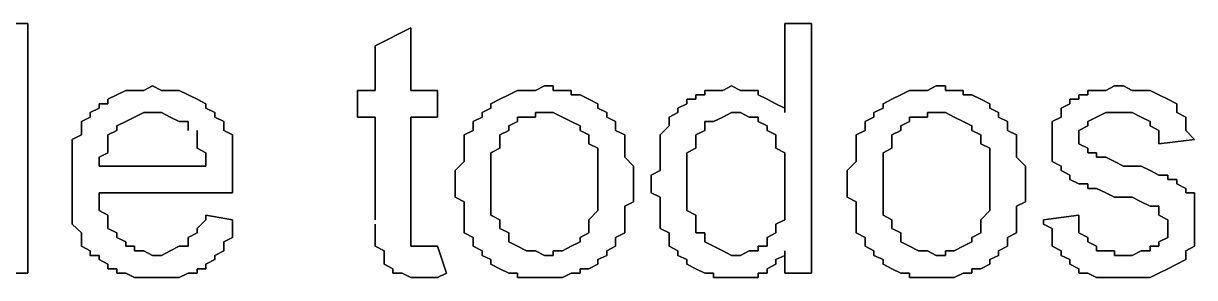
# Model space of a CAD drawing. Header units: metres. Extents: x 2.9 to 42.8, y 1.7 to 28.7.
# Drawn here: x 40.6242 to 41.088, y 16.0549 to 16.1555 of the extents above; entities that cross this region are included whole.
import ezdxf

# ---------------------------------------------------------------- set-up
doc = ezdxf.new("R2010")
doc.units = ezdxf.units.M
doc.layers.add('GRIS', color=8, linetype='Continuous')

msp = doc.modelspace()

# ---------------------------------------------------------------- linework, layer by layer
at = {"layer": 'GRIS', "lineweight": -3}
for points in [[(40.6259, 16.1555), (40.6153, 16.1555), (40.6259, 16.1555)], [(40.6259, 16.0567), (40.6259, 16.1555), (40.6259, 16.0567)], [(40.7776, 16.1537), (40.7635, 16.1466), (40.7776, 16.1537)], [(40.7776, 16.129), (40.7776, 16.1537), (40.7776, 16.129)], [(40.9363, 16.1555), (40.9257, 16.1555), (40.9363, 16.1555)], [(40.9257, 16.1555), (40.9257, 16.1202), (40.9257, 16.1555)], [(40.9363, 16.0567), (40.9363, 16.1555), (40.9363, 16.0567)], [(40.7635, 16.1466), (40.7635, 16.129), (40.7635, 16.1466)], [(40.6647, 16.129), (40.6612, 16.1272), (40.6647, 16.129)], [(40.6682, 16.129), (40.6647, 16.129), (40.6682, 16.129)], [(40.6718, 16.129), (40.6682, 16.129), (40.6718, 16.129)], [(40.6753, 16.1308), (40.6718, 16.129), (40.6753, 16.1308)], [(40.6788, 16.129), (40.6753, 16.1308), (40.6788, 16.129)], [(40.6823, 16.129), (40.6788, 16.129), (40.6823, 16.129)], [(40.6859, 16.129), (40.6823, 16.129), (40.6859, 16.129)], [(40.6894, 16.1272), (40.6859, 16.129), (40.6894, 16.1272)], [(40.7635, 16.129), (40.7564, 16.129), (40.7635, 16.129)], [(40.7564, 16.129), (40.7564, 16.1184), (40.7564, 16.129)], [(40.7882, 16.129), (40.7776, 16.129), (40.7882, 16.129)], [(40.7882, 16.1184), (40.7882, 16.129), (40.7882, 16.1184)], [(40.8199, 16.129), (40.8164, 16.1272), (40.8199, 16.129)], [(40.8234, 16.129), (40.8199, 16.129), (40.8234, 16.129)], [(40.827, 16.129), (40.8234, 16.129), (40.827, 16.129)], [(40.8305, 16.1308), (40.827, 16.129), (40.8305, 16.1308)], [(40.834, 16.1308), (40.8305, 16.1308), (40.834, 16.1308)], [(40.834, 16.129), (40.834, 16.1308), (40.834, 16.129)], [(40.8376, 16.129), (40.834, 16.129), (40.8376, 16.129)], [(40.8411, 16.129), (40.8376, 16.129), (40.8411, 16.129)], [(40.8411, 16.1272), (40.8411, 16.129), (40.8411, 16.1272)], [(40.8975, 16.129), (40.894, 16.129), (40.8975, 16.129)], [(40.894, 16.129), (40.894, 16.1272), (40.894, 16.129)], [(40.9011, 16.129), (40.8975, 16.129), (40.9011, 16.129)], [(40.9046, 16.1308), (40.9011, 16.129), (40.9046, 16.1308)], [(40.9081, 16.129), (40.9046, 16.1308), (40.9081, 16.129)], [(40.9116, 16.129), (40.9081, 16.129), (40.9116, 16.129)], [(40.9152, 16.129), (40.9116, 16.129), (40.9152, 16.129)], [(40.9152, 16.1272), (40.9152, 16.129), (40.9152, 16.1272)], [(40.9751, 16.129), (40.9716, 16.1272), (40.9751, 16.129)], [(40.9787, 16.129), (40.9751, 16.129), (40.9787, 16.129)], [(40.9822, 16.129), (40.9787, 16.129), (40.9822, 16.129)], [(40.9857, 16.1308), (40.9822, 16.129), (40.9857, 16.1308)], [(40.9893, 16.1308), (40.9857, 16.1308), (40.9893, 16.1308)], [(40.9893, 16.129), (40.9893, 16.1308), (40.9893, 16.129)], [(40.9928, 16.129), (40.9893, 16.129), (40.9928, 16.129)], [(40.9963, 16.129), (40.9928, 16.129), (40.9963, 16.129)], [(40.9963, 16.1272), (40.9963, 16.129), (40.9963, 16.1272)], [(41.0492, 16.129), (41.0457, 16.129), (41.0492, 16.129)], [(41.0457, 16.129), (41.0457, 16.1272), (41.0457, 16.129)], [(41.0528, 16.129), (41.0492, 16.129), (41.0528, 16.129)], [(41.0563, 16.1308), (41.0528, 16.129), (41.0563, 16.1308)], [(41.0598, 16.1308), (41.0563, 16.1308), (41.0598, 16.1308)], [(41.0633, 16.129), (41.0598, 16.1308), (41.0633, 16.129)], [(41.0669, 16.129), (41.0633, 16.129), (41.0669, 16.129)], [(41.0704, 16.129), (41.0669, 16.129), (41.0704, 16.129)], [(41.0739, 16.1272), (41.0704, 16.129), (41.0739, 16.1272)], [(40.6576, 16.1237), (40.6541, 16.1237), (40.6576, 16.1237)], [(40.6541, 16.1237), (40.6541, 16.1219), (40.6541, 16.1237)], [(40.6612, 16.1272), (40.6576, 16.1255), (40.6612, 16.1272)], [(40.6576, 16.1255), (40.6576, 16.1237), (40.6576, 16.1255)], [(40.6929, 16.1255), (40.6894, 16.1272), (40.6929, 16.1255)], [(40.6964, 16.1237), (40.6929, 16.1255), (40.6964, 16.1237)], [(40.6964, 16.1219), (40.6964, 16.1237), (40.6964, 16.1219)], [(40.8129, 16.1255), (40.8093, 16.1237), (40.8129, 16.1255)], [(40.8093, 16.1237), (40.8093, 16.1219), (40.8093, 16.1237)], [(40.8164, 16.1272), (40.8129, 16.1255), (40.8164, 16.1272)], [(40.8446, 16.1272), (40.8411, 16.1272), (40.8446, 16.1272)], [(40.8481, 16.1255), (40.8446, 16.1272), (40.8481, 16.1255)], [(40.8517, 16.1237), (40.8481, 16.1255), (40.8517, 16.1237)], [(40.8517, 16.1219), (40.8517, 16.1237), (40.8517, 16.1219)], [(40.8869, 16.1237), (40.8834, 16.1219), (40.8869, 16.1237)], [(40.8905, 16.1255), (40.8869, 16.1255), (40.8905, 16.1255)], [(40.8869, 16.1255), (40.8869, 16.1237), (40.8869, 16.1255)], [(40.894, 16.1272), (40.8905, 16.1272), (40.894, 16.1272)], [(40.8905, 16.1272), (40.8905, 16.1255), (40.8905, 16.1272)], [(40.9187, 16.1255), (40.9152, 16.1272), (40.9187, 16.1255)], [(40.9222, 16.1237), (40.9187, 16.1255), (40.9222, 16.1237)], [(40.9257, 16.1219), (40.9222, 16.1237), (40.9257, 16.1219)], [(40.9681, 16.1255), (40.9646, 16.1237), (40.9681, 16.1255)], [(40.9646, 16.1237), (40.9646, 16.1219), (40.9646, 16.1237)], [(40.9716, 16.1272), (40.9681, 16.1255), (40.9716, 16.1272)], [(40.9998, 16.1272), (40.9963, 16.1272), (40.9998, 16.1272)], [(41.0034, 16.1255), (40.9998, 16.1272), (41.0034, 16.1255)], [(41.0069, 16.1237), (41.0034, 16.1255), (41.0069, 16.1237)], [(41.0069, 16.1219), (41.0069, 16.1237), (41.0069, 16.1219)], [(41.0386, 16.1237), (41.0351, 16.1219), (41.0386, 16.1237)], [(41.0422, 16.1255), (41.0386, 16.1255), (41.0422, 16.1255)], [(41.0386, 16.1255), (41.0386, 16.1237), (41.0386, 16.1255)], [(41.0457, 16.1272), (41.0422, 16.1272), (41.0457, 16.1272)], [(41.0422, 16.1272), (41.0422, 16.1255), (41.0422, 16.1272)], [(41.0774, 16.1255), (41.0739, 16.1272), (41.0774, 16.1255)], [(41.081, 16.1237), (41.0774, 16.1255), (41.081, 16.1237)], [(41.081, 16.1219), (41.081, 16.1237), (41.081, 16.1219)], [(40.6541, 16.1219), (40.6506, 16.1202), (40.6541, 16.1219)], [(40.6506, 16.1202), (40.6506, 16.1184), (40.6506, 16.1202)], [(40.6682, 16.1184), (40.6718, 16.1202), (40.6682, 16.1184)], [(40.6718, 16.1202), (40.6753, 16.1202), (40.6718, 16.1202)], [(40.6753, 16.1202), (40.6788, 16.1202), (40.6753, 16.1202)], [(40.6788, 16.1202), (40.6823, 16.1184), (40.6788, 16.1202)], [(40.7, 16.1202), (40.6964, 16.1219), (40.7, 16.1202)], [(40.7, 16.1184), (40.7, 16.1202), (40.7, 16.1184)], [(40.8093, 16.1219), (40.8058, 16.1202), (40.8093, 16.1219)], [(40.8058, 16.1202), (40.8058, 16.1184), (40.8058, 16.1202)], [(40.827, 16.1184), (40.827, 16.1202), (40.827, 16.1184)], [(40.827, 16.1202), (40.8305, 16.1202), (40.827, 16.1202)], [(40.8305, 16.1202), (40.834, 16.1202), (40.8305, 16.1202)], [(40.834, 16.1202), (40.8376, 16.1184), (40.834, 16.1202)], [(40.8552, 16.1202), (40.8517, 16.1219), (40.8552, 16.1202)], [(40.8552, 16.1184), (40.8552, 16.1202), (40.8552, 16.1184)], [(40.8834, 16.1202), (40.8799, 16.1184), (40.8834, 16.1202)], [(40.8834, 16.1219), (40.8834, 16.1202), (40.8834, 16.1219)], [(40.9011, 16.1184), (40.9046, 16.1202), (40.9011, 16.1184)], [(40.9046, 16.1202), (40.9081, 16.1202), (40.9046, 16.1202)], [(40.9081, 16.1202), (40.9116, 16.1184), (40.9081, 16.1202)], [(40.9257, 16.1202), (40.9257, 16.1219), (40.9257, 16.1202)], [(40.9646, 16.1219), (40.961, 16.1202), (40.9646, 16.1219)], [(40.961, 16.1202), (40.961, 16.1184), (40.961, 16.1202)], [(40.9822, 16.1184), (40.9822, 16.1202), (40.9822, 16.1184)], [(40.9822, 16.1202), (40.9857, 16.1202), (40.9822, 16.1202)], [(40.9857, 16.1202), (40.9893, 16.1202), (40.9857, 16.1202)], [(40.9893, 16.1202), (40.9928, 16.1184), (40.9893, 16.1202)], [(41.0104, 16.1202), (41.0069, 16.1219), (41.0104, 16.1202)], [(41.0104, 16.1184), (41.0104, 16.1202), (41.0104, 16.1184)], [(41.0351, 16.1219), (41.0351, 16.1202), (41.0351, 16.1219)], [(41.0351, 16.1202), (41.0351, 16.1184), (41.0351, 16.1202)], [(41.0492, 16.1184), (41.0528, 16.1202), (41.0492, 16.1184)], [(41.0528, 16.1202), (41.0563, 16.1202), (41.0528, 16.1202)], [(41.0563, 16.1202), (41.0598, 16.1202), (41.0563, 16.1202)], [(41.0598, 16.1202), (41.0633, 16.1202), (41.0598, 16.1202)], [(41.0633, 16.1202), (41.0669, 16.1184), (41.0633, 16.1202)], [(41.081, 16.1202), (41.081, 16.1219), (41.081, 16.1202)], [(41.0845, 16.1184), (41.081, 16.1202), (41.0845, 16.1184)], [(40.6506, 16.1184), (40.6471, 16.1167), (40.6506, 16.1184)], [(40.6471, 16.1167), (40.6471, 16.1149), (40.6471, 16.1167)], [(40.6471, 16.1149), (40.6471, 16.1131), (40.6471, 16.1149)], [(40.6612, 16.1149), (40.6647, 16.1167), (40.6612, 16.1149)], [(40.6612, 16.1131), (40.6612, 16.1149), (40.6612, 16.1131)], [(40.6647, 16.1167), (40.6682, 16.1184), (40.6647, 16.1167)], [(40.6823, 16.1184), (40.6859, 16.1167), (40.6823, 16.1184)], [(40.6859, 16.1167), (40.6894, 16.1167), (40.6859, 16.1167)], [(40.6894, 16.1167), (40.6894, 16.1149), (40.6894, 16.1167)], [(40.6894, 16.1149), (40.6894, 16.1131), (40.6894, 16.1149)], [(40.7035, 16.1167), (40.7, 16.1184), (40.7035, 16.1167)], [(40.7035, 16.1149), (40.7035, 16.1167), (40.7035, 16.1149)], [(40.7035, 16.1131), (40.7035, 16.1149), (40.7035, 16.1131)], [(40.7564, 16.1184), (40.7635, 16.1184), (40.7564, 16.1184)], [(40.7635, 16.1184), (40.7635, 16.0778), (40.7635, 16.1184)], [(40.7776, 16.0761), (40.7776, 16.1184), (40.7776, 16.0761)], [(40.7776, 16.1184), (40.7882, 16.1184), (40.7776, 16.1184)], [(40.8058, 16.1184), (40.8023, 16.1167), (40.8058, 16.1184)], [(40.8023, 16.1167), (40.8023, 16.1149), (40.8023, 16.1167)], [(40.8023, 16.1149), (40.8023, 16.1131), (40.8023, 16.1149)], [(40.8164, 16.1149), (40.8199, 16.1167), (40.8164, 16.1149)], [(40.8164, 16.1131), (40.8164, 16.1149), (40.8164, 16.1131)], [(40.8199, 16.1167), (40.8199, 16.1184), (40.8199, 16.1167)], [(40.8199, 16.1184), (40.8234, 16.1184), (40.8199, 16.1184)], [(40.8234, 16.1184), (40.827, 16.1184), (40.8234, 16.1184)], [(40.8376, 16.1184), (40.8411, 16.1167), (40.8376, 16.1184)], [(40.8411, 16.1167), (40.8446, 16.1149), (40.8411, 16.1167)], [(40.8446, 16.1149), (40.8446, 16.1131), (40.8446, 16.1149)], [(40.8587, 16.1167), (40.8552, 16.1184), (40.8587, 16.1167)], [(40.8587, 16.1149), (40.8587, 16.1167), (40.8587, 16.1149)], [(40.8587, 16.1131), (40.8587, 16.1149), (40.8587, 16.1131)], [(40.8799, 16.1149), (40.8764, 16.1114), (40.8799, 16.1149)], [(40.8799, 16.1184), (40.8799, 16.1167), (40.8799, 16.1184)], [(40.8799, 16.1167), (40.8799, 16.1149), (40.8799, 16.1167)], [(40.894, 16.1149), (40.894, 16.1167), (40.894, 16.1149)], [(40.894, 16.1167), (40.8975, 16.1167), (40.894, 16.1167)], [(40.894, 16.1131), (40.894, 16.1149), (40.894, 16.1131)], [(40.8975, 16.1167), (40.9011, 16.1184), (40.8975, 16.1167)], [(40.9116, 16.1184), (40.9152, 16.1184), (40.9116, 16.1184)], [(40.9152, 16.1184), (40.9152, 16.1167), (40.9152, 16.1184)], [(40.9152, 16.1167), (40.9187, 16.1149), (40.9152, 16.1167)], [(40.9187, 16.1149), (40.9187, 16.1131), (40.9187, 16.1149)], [(40.961, 16.1184), (40.9575, 16.1167), (40.961, 16.1184)], [(40.9575, 16.1167), (40.9575, 16.1149), (40.9575, 16.1167)], [(40.9575, 16.1149), (40.9575, 16.1131), (40.9575, 16.1149)], [(40.9716, 16.1149), (40.9751, 16.1167), (40.9716, 16.1149)], [(40.9716, 16.1131), (40.9716, 16.1149), (40.9716, 16.1131)], [(40.9751, 16.1167), (40.9751, 16.1184), (40.9751, 16.1167)], [(40.9751, 16.1184), (40.9787, 16.1184), (40.9751, 16.1184)], [(40.9787, 16.1184), (40.9822, 16.1184), (40.9787, 16.1184)], [(40.9928, 16.1184), (40.9963, 16.1167), (40.9928, 16.1184)], [(40.9963, 16.1167), (40.9998, 16.1149), (40.9963, 16.1167)], [(40.9998, 16.1149), (40.9998, 16.1131), (40.9998, 16.1149)], [(41.0139, 16.1167), (41.0104, 16.1184), (41.0139, 16.1167)], [(41.0139, 16.1149), (41.0139, 16.1167), (41.0139, 16.1149)], [(41.0139, 16.1131), (41.0139, 16.1149), (41.0139, 16.1131)], [(41.0351, 16.1184), (41.0316, 16.1167), (41.0351, 16.1184)], [(41.0316, 16.1167), (41.0316, 16.1131), (41.0316, 16.1167)], [(41.0422, 16.1131), (41.0457, 16.1149), (41.0422, 16.1131)], [(41.0457, 16.1167), (41.0492, 16.1184), (41.0457, 16.1167)], [(41.0457, 16.1149), (41.0457, 16.1167), (41.0457, 16.1149)], [(41.0669, 16.1184), (41.0704, 16.1167), (41.0669, 16.1184)], [(41.0704, 16.1167), (41.0704, 16.1149), (41.0704, 16.1167)], [(41.0704, 16.1149), (41.0739, 16.1131), (41.0704, 16.1149)], [(41.0845, 16.1167), (41.0845, 16.1184), (41.0845, 16.1167)], [(41.0845, 16.1149), (41.0845, 16.1167), (41.0845, 16.1149)], [(41.0845, 16.1131), (41.0845, 16.1149), (41.0845, 16.1131)], [(40.6471, 16.1114), (40.6435, 16.1096), (40.6471, 16.1114)], [(40.6435, 16.1096), (40.6435, 16.1061), (40.6435, 16.1096)], [(40.6471, 16.1131), (40.6471, 16.1114), (40.6471, 16.1131)], [(40.6576, 16.1114), (40.6612, 16.1131), (40.6576, 16.1114)], [(40.6576, 16.1096), (40.6576, 16.1114), (40.6576, 16.1096)], [(40.6576, 16.1061), (40.6576, 16.1096), (40.6576, 16.1061)], [(40.6929, 16.1131), (40.6929, 16.1114), (40.6929, 16.1131)], [(40.6929, 16.1114), (40.6929, 16.1096), (40.6929, 16.1114)], [(40.6929, 16.1096), (40.6929, 16.1061), (40.6929, 16.1096)], [(40.707, 16.1114), (40.7035, 16.1131), (40.707, 16.1114)], [(40.707, 16.1096), (40.707, 16.1114), (40.707, 16.1096)], [(40.707, 16.1061), (40.707, 16.1096), (40.707, 16.1061)], [(40.8023, 16.1131), (40.7987, 16.1114), (40.8023, 16.1131)], [(40.7987, 16.1114), (40.7987, 16.1096), (40.7987, 16.1114)], [(40.7987, 16.1096), (40.7987, 16.1078), (40.7987, 16.1096)], [(40.8129, 16.1114), (40.8164, 16.1131), (40.8129, 16.1114)], [(40.8129, 16.1096), (40.8129, 16.1114), (40.8129, 16.1096)], [(40.8129, 16.1078), (40.8129, 16.1096), (40.8129, 16.1078)], [(40.8446, 16.1131), (40.8481, 16.1114), (40.8446, 16.1131)], [(40.8481, 16.1114), (40.8481, 16.1096), (40.8481, 16.1114)], [(40.8481, 16.1096), (40.8481, 16.1078), (40.8481, 16.1096)], [(40.8623, 16.1114), (40.8587, 16.1131), (40.8623, 16.1114)], [(40.8623, 16.1096), (40.8623, 16.1114), (40.8623, 16.1096)], [(40.8623, 16.1061), (40.8623, 16.1096), (40.8623, 16.1061)], [(40.8764, 16.1114), (40.8764, 16.1096), (40.8764, 16.1114)], [(40.8764, 16.1096), (40.8764, 16.1061), (40.8764, 16.1096)], [(40.8905, 16.1114), (40.894, 16.1131), (40.8905, 16.1114)], [(40.8905, 16.1096), (40.8905, 16.1114), (40.8905, 16.1096)], [(40.8905, 16.1078), (40.8905, 16.1096), (40.8905, 16.1078)], [(40.9187, 16.1131), (40.9222, 16.1114), (40.9187, 16.1131)], [(40.9222, 16.1114), (40.9222, 16.1096), (40.9222, 16.1114)], [(40.9222, 16.1096), (40.9222, 16.1078), (40.9222, 16.1096)], [(40.9575, 16.1131), (40.954, 16.1114), (40.9575, 16.1131)], [(40.954, 16.1114), (40.954, 16.1096), (40.954, 16.1114)], [(40.954, 16.1096), (40.954, 16.1078), (40.954, 16.1096)], [(40.9681, 16.1114), (40.9716, 16.1131), (40.9681, 16.1114)], [(40.9681, 16.1096), (40.9681, 16.1114), (40.9681, 16.1096)], [(40.9681, 16.1078), (40.9681, 16.1096), (40.9681, 16.1078)], [(40.9998, 16.1131), (41.0034, 16.1114), (40.9998, 16.1131)], [(41.0034, 16.1114), (41.0034, 16.1096), (41.0034, 16.1114)], [(41.0034, 16.1096), (41.0034, 16.1078), (41.0034, 16.1096)], [(41.0175, 16.1114), (41.0139, 16.1131), (41.0175, 16.1114)], [(41.0175, 16.1096), (41.0175, 16.1114), (41.0175, 16.1096)], [(41.0175, 16.1061), (41.0175, 16.1096), (41.0175, 16.1061)], [(41.0316, 16.1131), (41.0316, 16.1114), (41.0316, 16.1131)], [(41.0316, 16.1114), (41.0316, 16.1096), (41.0316, 16.1114)], [(41.0316, 16.1096), (41.0316, 16.1078), (41.0316, 16.1096)], [(41.0422, 16.1114), (41.0422, 16.1131), (41.0422, 16.1114)], [(41.0422, 16.1078), (41.0422, 16.1114), (41.0422, 16.1078)], [(41.0739, 16.1131), (41.0739, 16.1114), (41.0739, 16.1131)], [(41.0739, 16.1114), (41.0739, 16.1078), (41.0739, 16.1114)], [(41.0739, 16.1078), (41.088, 16.1096), (41.0739, 16.1078)], [(41.088, 16.1096), (41.0845, 16.1131), (41.088, 16.1096)], [(40.6435, 16.1061), (40.6435, 16.1043), (40.6435, 16.1061)], [(40.6576, 16.1043), (40.6576, 16.1061), (40.6576, 16.1043)], [(40.6929, 16.1061), (40.6964, 16.1043), (40.6929, 16.1061)], [(40.707, 16.1043), (40.707, 16.1061), (40.707, 16.1043)], [(40.7987, 16.1078), (40.7987, 16.1061), (40.7987, 16.1078)], [(40.7987, 16.1061), (40.7987, 16.1025), (40.7987, 16.1061)], [(40.8093, 16.1043), (40.8129, 16.1061), (40.8093, 16.1043)], [(40.8129, 16.1061), (40.8129, 16.1078), (40.8129, 16.1061)], [(40.8481, 16.1078), (40.8517, 16.1061), (40.8481, 16.1078)], [(40.8517, 16.1061), (40.8517, 16.1025), (40.8517, 16.1061)], [(40.8623, 16.1043), (40.8623, 16.1061), (40.8623, 16.1043)], [(40.8764, 16.1061), (40.8764, 16.1043), (40.8764, 16.1061)], [(40.8869, 16.1043), (40.8905, 16.1061), (40.8869, 16.1043)], [(40.8905, 16.1061), (40.8905, 16.1078), (40.8905, 16.1061)], [(40.9222, 16.1078), (40.9222, 16.1061), (40.9222, 16.1078)], [(40.9222, 16.1061), (40.9257, 16.1043), (40.9222, 16.1061)], [(40.954, 16.1078), (40.954, 16.1061), (40.954, 16.1078)], [(40.954, 16.1061), (40.954, 16.1025), (40.954, 16.1061)], [(40.9646, 16.1043), (40.9681, 16.1061), (40.9646, 16.1043)], [(40.9681, 16.1061), (40.9681, 16.1078), (40.9681, 16.1061)], [(41.0034, 16.1078), (41.0069, 16.1061), (41.0034, 16.1078)], [(41.0069, 16.1061), (41.0069, 16.1025), (41.0069, 16.1061)], [(41.0175, 16.1043), (41.0175, 16.1061), (41.0175, 16.1043)], [(41.0316, 16.1078), (41.0316, 16.1061), (41.0316, 16.1078)], [(41.0316, 16.1061), (41.0316, 16.1043), (41.0316, 16.1061)], [(41.0457, 16.1061), (41.0422, 16.1078), (41.0457, 16.1061)], [(41.0457, 16.1043), (41.0457, 16.1061), (41.0457, 16.1043)], [(40.6435, 16.1043), (40.6435, 16.1025), (40.6435, 16.1043)], [(40.6435, 16.1025), (40.6435, 16.099), (40.6435, 16.1025)], [(40.6541, 16.1025), (40.6576, 16.1043), (40.6541, 16.1025)], [(40.6541, 16.099), (40.6541, 16.1025), (40.6541, 16.099)], [(40.6964, 16.1043), (40.6964, 16.1025), (40.6964, 16.1043)], [(40.6964, 16.1025), (40.6964, 16.099), (40.6964, 16.1025)], [(40.707, 16.1025), (40.707, 16.1043), (40.707, 16.1025)], [(40.707, 16.099), (40.707, 16.1025), (40.707, 16.099)], [(40.7987, 16.1008), (40.7952, 16.0973), (40.7987, 16.1008)], [(40.7987, 16.1025), (40.7987, 16.1008), (40.7987, 16.1025)], [(40.8093, 16.1008), (40.8093, 16.1043), (40.8093, 16.1008)], [(40.8093, 16.099), (40.8093, 16.1008), (40.8093, 16.099)], [(40.8517, 16.1025), (40.8517, 16.1008), (40.8517, 16.1025)], [(40.8517, 16.1008), (40.8517, 16.0973), (40.8517, 16.1008)], [(40.8623, 16.1025), (40.8623, 16.1043), (40.8623, 16.1025)], [(40.8658, 16.099), (40.8623, 16.1025), (40.8658, 16.099)], [(40.8764, 16.1043), (40.8764, 16.1025), (40.8764, 16.1043)], [(40.8764, 16.1025), (40.8764, 16.099), (40.8764, 16.1025)], [(40.8869, 16.1008), (40.8869, 16.1043), (40.8869, 16.1008)], [(40.8869, 16.099), (40.8869, 16.1008), (40.8869, 16.099)], [(40.9257, 16.1043), (40.9257, 16.1025), (40.9257, 16.1043)], [(40.9257, 16.1025), (40.9257, 16.099), (40.9257, 16.1025)], [(40.954, 16.1008), (40.9504, 16.0973), (40.954, 16.1008)], [(40.954, 16.1025), (40.954, 16.1008), (40.954, 16.1025)], [(40.9646, 16.1008), (40.9646, 16.1043), (40.9646, 16.1008)], [(40.9646, 16.099), (40.9646, 16.1008), (40.9646, 16.099)], [(41.0069, 16.1025), (41.0069, 16.1008), (41.0069, 16.1025)], [(41.0069, 16.1008), (41.0069, 16.0973), (41.0069, 16.1008)], [(41.0175, 16.1025), (41.0175, 16.1043), (41.0175, 16.1025)], [(41.021, 16.099), (41.0175, 16.1025), (41.021, 16.099)], [(41.0316, 16.1043), (41.0316, 16.1008), (41.0316, 16.1043)], [(41.0316, 16.1008), (41.0351, 16.099), (41.0316, 16.1008)], [(41.0492, 16.1043), (41.0457, 16.1043), (41.0492, 16.1043)], [(41.0492, 16.1025), (41.0492, 16.1043), (41.0492, 16.1025)], [(41.0528, 16.1025), (41.0492, 16.1025), (41.0528, 16.1025)], [(41.0563, 16.1008), (41.0528, 16.1025), (41.0563, 16.1008)], [(41.0598, 16.099), (41.0563, 16.1008), (41.0598, 16.099)], [(40.6435, 16.099), (40.6435, 16.0973), (40.6435, 16.099)], [(40.6435, 16.0973), (40.6435, 16.0937), (40.6435, 16.0973)], [(40.6964, 16.099), (40.6541, 16.099), (40.6964, 16.099)], [(40.707, 16.0973), (40.707, 16.099), (40.707, 16.0973)], [(40.707, 16.0937), (40.707, 16.0973), (40.707, 16.0937)], [(40.7952, 16.0973), (40.7952, 16.0955), (40.7952, 16.0973)], [(40.8093, 16.0955), (40.8093, 16.099), (40.8093, 16.0955)], [(40.8517, 16.0973), (40.8517, 16.0955), (40.8517, 16.0973)], [(40.8658, 16.0973), (40.8658, 16.099), (40.8658, 16.0973)], [(40.8658, 16.0937), (40.8658, 16.0973), (40.8658, 16.0937)], [(40.8764, 16.0973), (40.8728, 16.0955), (40.8764, 16.0973)], [(40.8764, 16.099), (40.8764, 16.0973), (40.8764, 16.099)], [(40.8869, 16.0955), (40.8869, 16.099), (40.8869, 16.0955)], [(40.9257, 16.099), (40.9257, 16.0973), (40.9257, 16.099)], [(40.9257, 16.0973), (40.9257, 16.0937), (40.9257, 16.0973)], [(40.9504, 16.0973), (40.9504, 16.0955), (40.9504, 16.0973)], [(40.9646, 16.0955), (40.9646, 16.099), (40.9646, 16.0955)], [(41.0069, 16.0973), (41.0069, 16.0955), (41.0069, 16.0973)], [(41.021, 16.0973), (41.021, 16.099), (41.021, 16.0973)], [(41.021, 16.0937), (41.021, 16.0973), (41.021, 16.0937)], [(41.0351, 16.099), (41.0351, 16.0973), (41.0351, 16.099)], [(41.0351, 16.0973), (41.0386, 16.0955), (41.0351, 16.0973)], [(41.0633, 16.099), (41.0598, 16.099), (41.0633, 16.099)], [(41.0669, 16.099), (41.0633, 16.099), (41.0669, 16.099)], [(41.0704, 16.0973), (41.0669, 16.099), (41.0704, 16.0973)], [(41.0739, 16.0955), (41.0704, 16.0973), (41.0739, 16.0955)], [(40.6435, 16.0937), (40.6435, 16.092), (40.6435, 16.0937)], [(40.6435, 16.092), (40.6435, 16.0902), (40.6435, 16.092)], [(40.707, 16.092), (40.707, 16.0937), (40.707, 16.092)], [(40.707, 16.0902), (40.707, 16.092), (40.707, 16.0902)], [(40.7952, 16.0955), (40.7952, 16.092), (40.7952, 16.0955)], [(40.7952, 16.092), (40.7952, 16.0902), (40.7952, 16.092)], [(40.8093, 16.0937), (40.8093, 16.0955), (40.8093, 16.0937)], [(40.8093, 16.092), (40.8093, 16.0937), (40.8093, 16.092)], [(40.8093, 16.0884), (40.8093, 16.092), (40.8093, 16.0884)], [(40.8517, 16.0955), (40.8517, 16.092), (40.8517, 16.0955)], [(40.8517, 16.092), (40.8517, 16.0884), (40.8517, 16.092)], [(40.8658, 16.0902), (40.8658, 16.0937), (40.8658, 16.0902)], [(40.8728, 16.0955), (40.8728, 16.092), (40.8728, 16.0955)], [(40.8728, 16.092), (40.8728, 16.0902), (40.8728, 16.092)], [(40.8869, 16.0937), (40.8869, 16.0955), (40.8869, 16.0937)], [(40.8869, 16.092), (40.8869, 16.0937), (40.8869, 16.092)], [(40.8869, 16.0884), (40.8869, 16.092), (40.8869, 16.0884)], [(40.9257, 16.0937), (40.9257, 16.0902), (40.9257, 16.0937)], [(40.9504, 16.0955), (40.9504, 16.092), (40.9504, 16.0955)], [(40.9504, 16.092), (40.9504, 16.0902), (40.9504, 16.092)], [(40.9646, 16.0937), (40.9646, 16.0955), (40.9646, 16.0937)], [(40.9646, 16.092), (40.9646, 16.0937), (40.9646, 16.092)], [(40.9646, 16.0884), (40.9646, 16.092), (40.9646, 16.0884)], [(41.0069, 16.0955), (41.0069, 16.092), (41.0069, 16.0955)], [(41.0069, 16.092), (41.0069, 16.0884), (41.0069, 16.092)], [(41.021, 16.0902), (41.021, 16.0937), (41.021, 16.0902)], [(41.0386, 16.0955), (41.0386, 16.0937), (41.0386, 16.0955)], [(41.0386, 16.0937), (41.0422, 16.092), (41.0386, 16.0937)], [(41.0422, 16.092), (41.0457, 16.092), (41.0422, 16.092)], [(41.0457, 16.092), (41.0457, 16.0902), (41.0457, 16.092)], [(41.0774, 16.0955), (41.0739, 16.0955), (41.0774, 16.0955)], [(41.0774, 16.0937), (41.0774, 16.0955), (41.0774, 16.0937)], [(41.081, 16.0937), (41.0774, 16.0937), (41.081, 16.0937)], [(41.081, 16.092), (41.081, 16.0937), (41.081, 16.092)], [(41.0845, 16.0902), (41.081, 16.092), (41.0845, 16.0902)], [(40.6435, 16.0902), (40.6435, 16.0867), (40.6435, 16.0902)], [(40.6435, 16.0867), (40.6435, 16.0849), (40.6435, 16.0867)], [(40.6541, 16.0867), (40.6541, 16.0884), (40.6541, 16.0867)], [(40.6541, 16.0884), (40.707, 16.0884), (40.6541, 16.0884)], [(40.6541, 16.0831), (40.6541, 16.0867), (40.6541, 16.0831)], [(40.707, 16.0884), (40.707, 16.0902), (40.707, 16.0884)], [(40.7952, 16.0902), (40.7952, 16.0867), (40.7952, 16.0902)], [(40.7952, 16.0867), (40.7987, 16.0849), (40.7952, 16.0867)], [(40.8093, 16.0867), (40.8093, 16.0884), (40.8093, 16.0867)], [(40.8093, 16.0831), (40.8093, 16.0867), (40.8093, 16.0831)], [(40.8517, 16.0884), (40.8517, 16.0849), (40.8517, 16.0884)], [(40.8658, 16.0867), (40.8658, 16.0902), (40.8658, 16.0867)], [(40.8658, 16.0849), (40.8658, 16.0867), (40.8658, 16.0849)], [(40.8728, 16.0902), (40.8728, 16.0884), (40.8728, 16.0902)], [(40.8728, 16.0884), (40.8764, 16.0867), (40.8728, 16.0884)], [(40.8764, 16.0867), (40.8764, 16.0831), (40.8764, 16.0867)], [(40.8869, 16.0867), (40.8869, 16.0884), (40.8869, 16.0867)], [(40.8869, 16.0831), (40.8869, 16.0867), (40.8869, 16.0831)], [(40.9257, 16.0902), (40.9257, 16.0884), (40.9257, 16.0902)], [(40.9257, 16.0884), (40.9257, 16.0849), (40.9257, 16.0884)], [(40.9504, 16.0902), (40.9504, 16.0867), (40.9504, 16.0902)], [(40.9504, 16.0867), (40.954, 16.0849), (40.9504, 16.0867)], [(40.9646, 16.0867), (40.9646, 16.0884), (40.9646, 16.0867)], [(40.9646, 16.0831), (40.9646, 16.0867), (40.9646, 16.0831)], [(41.0069, 16.0884), (41.0069, 16.0849), (41.0069, 16.0884)], [(41.021, 16.0867), (41.021, 16.0902), (41.021, 16.0867)], [(41.021, 16.0849), (41.021, 16.0867), (41.021, 16.0849)], [(41.0457, 16.0902), (41.0492, 16.0902), (41.0457, 16.0902)], [(41.0492, 16.0902), (41.0528, 16.0884), (41.0492, 16.0902)], [(41.0528, 16.0884), (41.0563, 16.0867), (41.0528, 16.0884)], [(41.0563, 16.0867), (41.0598, 16.0867), (41.0563, 16.0867)], [(41.0598, 16.0867), (41.0633, 16.0867), (41.0598, 16.0867)], [(41.0633, 16.0867), (41.0669, 16.0849), (41.0633, 16.0867)], [(41.0845, 16.0884), (41.0845, 16.0902), (41.0845, 16.0884)], [(41.088, 16.0884), (41.0845, 16.0884), (41.088, 16.0884)], [(41.088, 16.0867), (41.088, 16.0884), (41.088, 16.0867)], [(41.088, 16.0831), (41.088, 16.0867), (41.088, 16.0831)], [(40.6435, 16.0849), (40.6435, 16.0814), (40.6435, 16.0849)], [(40.6541, 16.0814), (40.6541, 16.0831), (40.6541, 16.0814)], [(40.7987, 16.0849), (40.7987, 16.0814), (40.7987, 16.0849)], [(40.8093, 16.0814), (40.8093, 16.0831), (40.8093, 16.0814)], [(40.8517, 16.0849), (40.8517, 16.0831), (40.8517, 16.0849)], [(40.8517, 16.0831), (40.8517, 16.0814), (40.8517, 16.0831)], [(40.8623, 16.0831), (40.8658, 16.0849), (40.8623, 16.0831)], [(40.8623, 16.0796), (40.8623, 16.0831), (40.8623, 16.0796)], [(40.8764, 16.0831), (40.8764, 16.0814), (40.8764, 16.0831)], [(40.8869, 16.0814), (40.8869, 16.0831), (40.8869, 16.0814)], [(40.9257, 16.0849), (40.9257, 16.0831), (40.9257, 16.0849)], [(40.9257, 16.0831), (40.9257, 16.0814), (40.9257, 16.0831)], [(40.954, 16.0849), (40.954, 16.0814), (40.954, 16.0849)], [(40.9646, 16.0814), (40.9646, 16.0831), (40.9646, 16.0814)], [(41.0069, 16.0849), (41.0069, 16.0831), (41.0069, 16.0849)], [(41.0069, 16.0831), (41.0069, 16.0814), (41.0069, 16.0831)], [(41.0175, 16.0831), (41.021, 16.0849), (41.0175, 16.0831)], [(41.0175, 16.0796), (41.0175, 16.0831), (41.0175, 16.0796)], [(41.0669, 16.0849), (41.0704, 16.0831), (41.0669, 16.0849)], [(41.0704, 16.0831), (41.0739, 16.0831), (41.0704, 16.0831)], [(41.0739, 16.0831), (41.0739, 16.0814), (41.0739, 16.0831)], [(41.088, 16.0814), (41.088, 16.0831), (41.088, 16.0814)], [(40.6435, 16.0814), (40.6435, 16.0796), (40.6435, 16.0814)], [(40.6435, 16.0796), (40.6435, 16.0778), (40.6435, 16.0796)], [(40.6435, 16.0778), (40.6435, 16.0761), (40.6435, 16.0778)], [(40.6576, 16.0796), (40.6541, 16.0814), (40.6576, 16.0796)], [(40.6576, 16.0761), (40.6576, 16.0796), (40.6576, 16.0761)], [(40.6964, 16.0778), (40.6929, 16.0743), (40.6964, 16.0778)], [(40.6964, 16.0796), (40.6964, 16.0778), (40.6964, 16.0796)], [(40.707, 16.0778), (40.6964, 16.0796), (40.707, 16.0778)], [(40.707, 16.0761), (40.707, 16.0778), (40.707, 16.0761)], [(40.7987, 16.0814), (40.7987, 16.0796), (40.7987, 16.0814)], [(40.7987, 16.0796), (40.7987, 16.0778), (40.7987, 16.0796)], [(40.7987, 16.0778), (40.7987, 16.0743), (40.7987, 16.0778)], [(40.8093, 16.0796), (40.8093, 16.0814), (40.8093, 16.0796)], [(40.8129, 16.0778), (40.8093, 16.0796), (40.8129, 16.0778)], [(40.8129, 16.0761), (40.8129, 16.0778), (40.8129, 16.0761)], [(40.8517, 16.0814), (40.8481, 16.0778), (40.8517, 16.0814)], [(40.8481, 16.0778), (40.8481, 16.0761), (40.8481, 16.0778)], [(40.8623, 16.0778), (40.8623, 16.0796), (40.8623, 16.0778)], [(40.8623, 16.0761), (40.8623, 16.0778), (40.8623, 16.0761)], [(40.8764, 16.0814), (40.8764, 16.0796), (40.8764, 16.0814)], [(40.8764, 16.0796), (40.8764, 16.0761), (40.8764, 16.0796)], [(40.8905, 16.0796), (40.8869, 16.0814), (40.8905, 16.0796)], [(40.8905, 16.0778), (40.8905, 16.0796), (40.8905, 16.0778)], [(40.8905, 16.0743), (40.8905, 16.0778), (40.8905, 16.0743)], [(40.9257, 16.0778), (40.9222, 16.0761), (40.9257, 16.0778)], [(40.9257, 16.0814), (40.9257, 16.0778), (40.9257, 16.0814)], [(40.954, 16.0814), (40.954, 16.0796), (40.954, 16.0814)], [(40.954, 16.0796), (40.954, 16.0778), (40.954, 16.0796)], [(40.954, 16.0778), (40.954, 16.0743), (40.954, 16.0778)], [(40.9646, 16.0796), (40.9646, 16.0814), (40.9646, 16.0796)], [(40.9681, 16.0778), (40.9646, 16.0796), (40.9681, 16.0778)], [(40.9681, 16.0761), (40.9681, 16.0778), (40.9681, 16.0761)], [(41.0069, 16.0814), (41.0034, 16.0778), (41.0069, 16.0814)], [(41.0034, 16.0778), (41.0034, 16.0761), (41.0034, 16.0778)], [(41.0175, 16.0778), (41.0175, 16.0796), (41.0175, 16.0778)], [(41.0175, 16.0761), (41.0175, 16.0778), (41.0175, 16.0761)], [(41.0422, 16.0796), (41.0281, 16.0778), (41.0422, 16.0796)], [(41.0281, 16.0778), (41.0281, 16.0761), (41.0281, 16.0778)], [(41.0422, 16.0761), (41.0422, 16.0796), (41.0422, 16.0761)], [(41.0739, 16.0814), (41.0739, 16.0796), (41.0739, 16.0814)], [(41.0739, 16.0796), (41.0774, 16.0778), (41.0739, 16.0796)], [(41.0774, 16.0778), (41.0774, 16.0761), (41.0774, 16.0778)], [(41.088, 16.0796), (41.088, 16.0814), (41.088, 16.0796)], [(41.088, 16.0778), (41.088, 16.0796), (41.088, 16.0778)], [(41.088, 16.0743), (41.088, 16.0778), (41.088, 16.0743)], [(40.6435, 16.0761), (40.6471, 16.0726), (40.6435, 16.0761)], [(40.6471, 16.0726), (40.6471, 16.0708), (40.6471, 16.0726)], [(40.6576, 16.0743), (40.6576, 16.0761), (40.6576, 16.0743)], [(40.6612, 16.0726), (40.6576, 16.0743), (40.6612, 16.0726)], [(40.6612, 16.0708), (40.6612, 16.0726), (40.6612, 16.0708)], [(40.6929, 16.0726), (40.6894, 16.0708), (40.6929, 16.0726)], [(40.6929, 16.0743), (40.6929, 16.0726), (40.6929, 16.0743)], [(40.707, 16.0726), (40.707, 16.0761), (40.707, 16.0726)], [(40.707, 16.0708), (40.707, 16.0726), (40.707, 16.0708)], [(40.7635, 16.0761), (40.7635, 16.0743), (40.7635, 16.0761)], [(40.7635, 16.0743), (40.7635, 16.0708), (40.7635, 16.0743)], [(40.7776, 16.0726), (40.7776, 16.0761), (40.7776, 16.0726)], [(40.7776, 16.0708), (40.7776, 16.0726), (40.7776, 16.0708)], [(40.7987, 16.0743), (40.7987, 16.0726), (40.7987, 16.0743)], [(40.7987, 16.0726), (40.8023, 16.0708), (40.7987, 16.0726)], [(40.8129, 16.0743), (40.8129, 16.0761), (40.8129, 16.0743)], [(40.8164, 16.0726), (40.8129, 16.0743), (40.8164, 16.0726)], [(40.8164, 16.0708), (40.8164, 16.0726), (40.8164, 16.0708)], [(40.8481, 16.0726), (40.8446, 16.0708), (40.8481, 16.0726)], [(40.8481, 16.0761), (40.8481, 16.0743), (40.8481, 16.0761)], [(40.8481, 16.0743), (40.8481, 16.0726), (40.8481, 16.0743)], [(40.8587, 16.0708), (40.8623, 16.0726), (40.8587, 16.0708)], [(40.8623, 16.0743), (40.8623, 16.0761), (40.8623, 16.0743)], [(40.8623, 16.0726), (40.8623, 16.0743), (40.8623, 16.0726)], [(40.8764, 16.0761), (40.8764, 16.0743), (40.8764, 16.0761)], [(40.8764, 16.0743), (40.8799, 16.0726), (40.8764, 16.0743)], [(40.8799, 16.0726), (40.8799, 16.0708), (40.8799, 16.0726)], [(40.8905, 16.0726), (40.8905, 16.0743), (40.8905, 16.0726)], [(40.894, 16.0726), (40.8905, 16.0726), (40.894, 16.0726)], [(40.894, 16.0708), (40.894, 16.0726), (40.894, 16.0708)], [(40.9222, 16.0726), (40.9187, 16.0708), (40.9222, 16.0726)], [(40.9222, 16.0761), (40.9222, 16.0743), (40.9222, 16.0761)], [(40.9222, 16.0743), (40.9222, 16.0726), (40.9222, 16.0743)], [(40.954, 16.0743), (40.954, 16.0726), (40.954, 16.0743)], [(40.954, 16.0726), (40.9575, 16.0708), (40.954, 16.0726)], [(40.9681, 16.0743), (40.9681, 16.0761), (40.9681, 16.0743)], [(40.9716, 16.0726), (40.9681, 16.0743), (40.9716, 16.0726)], [(40.9716, 16.0708), (40.9716, 16.0726), (40.9716, 16.0708)], [(41.0034, 16.0726), (40.9998, 16.0708), (41.0034, 16.0726)], [(41.0034, 16.0761), (41.0034, 16.0743), (41.0034, 16.0761)], [(41.0034, 16.0743), (41.0034, 16.0726), (41.0034, 16.0743)], [(41.0139, 16.0708), (41.0175, 16.0726), (41.0139, 16.0708)], [(41.0175, 16.0743), (41.0175, 16.0761), (41.0175, 16.0743)], [(41.0175, 16.0726), (41.0175, 16.0743), (41.0175, 16.0726)], [(41.0281, 16.0761), (41.0316, 16.0743), (41.0281, 16.0761)], [(41.0316, 16.0743), (41.0316, 16.0708), (41.0316, 16.0743)], [(41.0422, 16.0743), (41.0422, 16.0761), (41.0422, 16.0743)], [(41.0422, 16.0726), (41.0422, 16.0743), (41.0422, 16.0726)], [(41.0457, 16.0708), (41.0422, 16.0726), (41.0457, 16.0708)], [(41.0774, 16.0761), (41.0774, 16.0743), (41.0774, 16.0761)], [(41.0774, 16.0743), (41.0774, 16.0708), (41.0774, 16.0743)], [(41.088, 16.0726), (41.088, 16.0743), (41.088, 16.0726)], [(41.088, 16.0708), (41.088, 16.0726), (41.088, 16.0708)], [(40.6471, 16.0708), (40.6471, 16.069), (40.6471, 16.0708)], [(40.6471, 16.069), (40.6471, 16.0673), (40.6471, 16.069)], [(40.6647, 16.069), (40.6612, 16.0708), (40.6647, 16.069)], [(40.6647, 16.0673), (40.6647, 16.069), (40.6647, 16.0673)], [(40.6894, 16.0708), (40.6894, 16.069), (40.6894, 16.0708)], [(40.6894, 16.069), (40.6894, 16.0673), (40.6894, 16.069)], [(40.7035, 16.069), (40.707, 16.0708), (40.7035, 16.069)], [(40.7035, 16.0673), (40.7035, 16.069), (40.7035, 16.0673)], [(40.7635, 16.0708), (40.7635, 16.0673), (40.7635, 16.0708)], [(40.7776, 16.069), (40.7776, 16.0708), (40.7776, 16.069)], [(40.7776, 16.0673), (40.7776, 16.069), (40.7776, 16.0673)], [(40.8023, 16.0708), (40.8023, 16.069), (40.8023, 16.0708)], [(40.8023, 16.069), (40.8023, 16.0673), (40.8023, 16.069)], [(40.8164, 16.069), (40.8164, 16.0708), (40.8164, 16.069)], [(40.8199, 16.0673), (40.8164, 16.069), (40.8199, 16.0673)], [(40.8446, 16.069), (40.8411, 16.0673), (40.8446, 16.069)], [(40.8446, 16.0708), (40.8446, 16.069), (40.8446, 16.0708)], [(40.8587, 16.069), (40.8587, 16.0708), (40.8587, 16.069)], [(40.8587, 16.0673), (40.8587, 16.069), (40.8587, 16.0673)], [(40.8799, 16.0708), (40.8799, 16.069), (40.8799, 16.0708)], [(40.8799, 16.069), (40.8799, 16.0673), (40.8799, 16.069)], [(40.894, 16.069), (40.894, 16.0708), (40.894, 16.069)], [(40.8975, 16.0673), (40.894, 16.069), (40.8975, 16.0673)], [(40.9187, 16.0708), (40.9187, 16.069), (40.9187, 16.0708)], [(40.9187, 16.069), (40.9187, 16.0673), (40.9187, 16.069)], [(40.9575, 16.0708), (40.9575, 16.069), (40.9575, 16.0708)], [(40.9575, 16.069), (40.9575, 16.0673), (40.9575, 16.069)], [(40.9716, 16.069), (40.9716, 16.0708), (40.9716, 16.069)], [(40.9751, 16.0673), (40.9716, 16.069), (40.9751, 16.0673)], [(40.9998, 16.069), (40.9963, 16.0673), (40.9998, 16.069)], [(40.9998, 16.0708), (40.9998, 16.069), (40.9998, 16.0708)], [(41.0139, 16.069), (41.0139, 16.0708), (41.0139, 16.069)], [(41.0139, 16.0673), (41.0139, 16.069), (41.0139, 16.0673)], [(41.0316, 16.0708), (41.0316, 16.069), (41.0316, 16.0708)], [(41.0316, 16.069), (41.0316, 16.0673), (41.0316, 16.069)], [(41.0457, 16.069), (41.0457, 16.0708), (41.0457, 16.069)], [(41.0492, 16.0673), (41.0457, 16.069), (41.0492, 16.0673)], [(41.0774, 16.0708), (41.0739, 16.069), (41.0774, 16.0708)], [(41.0739, 16.069), (41.0739, 16.0673), (41.0739, 16.069)], [(41.088, 16.0673), (41.088, 16.0708), (41.088, 16.0673)], [(40.6471, 16.0673), (40.6506, 16.0655), (40.6471, 16.0673)], [(40.6506, 16.0655), (40.6506, 16.0637), (40.6506, 16.0655)], [(40.6506, 16.0637), (40.6541, 16.0637), (40.6506, 16.0637)], [(40.6541, 16.0637), (40.6541, 16.062), (40.6541, 16.0637)], [(40.6682, 16.0673), (40.6647, 16.0673), (40.6682, 16.0673)], [(40.6682, 16.0655), (40.6682, 16.0673), (40.6682, 16.0655)], [(40.6718, 16.0655), (40.6682, 16.0655), (40.6718, 16.0655)], [(40.6753, 16.0637), (40.6718, 16.0655), (40.6753, 16.0637)], [(40.6788, 16.0637), (40.6753, 16.0637), (40.6788, 16.0637)], [(40.6823, 16.0655), (40.6788, 16.0637), (40.6823, 16.0655)], [(40.6859, 16.0673), (40.6823, 16.0655), (40.6859, 16.0673)], [(40.6894, 16.0673), (40.6859, 16.0673), (40.6894, 16.0673)], [(40.7, 16.0637), (40.7035, 16.0655), (40.7, 16.0637)], [(40.7, 16.062), (40.7, 16.0637), (40.7, 16.062)], [(40.7035, 16.0655), (40.7035, 16.0673), (40.7035, 16.0655)], [(40.7635, 16.0673), (40.767, 16.0655), (40.7635, 16.0673)], [(40.767, 16.0655), (40.767, 16.0637), (40.767, 16.0655)], [(40.767, 16.0637), (40.767, 16.062), (40.767, 16.0637)], [(40.7811, 16.0673), (40.7776, 16.0673), (40.7811, 16.0673)], [(40.7846, 16.0673), (40.7811, 16.0673), (40.7846, 16.0673)], [(40.7882, 16.0673), (40.7846, 16.0673), (40.7882, 16.0673)], [(40.7917, 16.0567), (40.7882, 16.0673), (40.7917, 16.0567)], [(40.8023, 16.0673), (40.8058, 16.0655), (40.8023, 16.0673)], [(40.8058, 16.0655), (40.8058, 16.0637), (40.8058, 16.0655)], [(40.8058, 16.0637), (40.8093, 16.062), (40.8058, 16.0637)], [(40.8234, 16.0655), (40.8199, 16.0673), (40.8234, 16.0655)], [(40.827, 16.0655), (40.8234, 16.0655), (40.827, 16.0655)], [(40.8305, 16.0637), (40.827, 16.0655), (40.8305, 16.0637)], [(40.834, 16.0637), (40.8305, 16.0637), (40.834, 16.0637)], [(40.8376, 16.0655), (40.834, 16.0655), (40.8376, 16.0655)], [(40.834, 16.0655), (40.834, 16.0637), (40.834, 16.0655)], [(40.8411, 16.0673), (40.8376, 16.0655), (40.8411, 16.0673)], [(40.8517, 16.062), (40.8552, 16.0637), (40.8517, 16.062)], [(40.8552, 16.0655), (40.8587, 16.0673), (40.8552, 16.0655)], [(40.8552, 16.0637), (40.8552, 16.0655), (40.8552, 16.0637)], [(40.8799, 16.0673), (40.8834, 16.0655), (40.8799, 16.0673)], [(40.8834, 16.0655), (40.8834, 16.0637), (40.8834, 16.0655)], [(40.8834, 16.0637), (40.8869, 16.062), (40.8834, 16.0637)], [(40.9011, 16.0655), (40.8975, 16.0673), (40.9011, 16.0655)], [(40.9046, 16.0637), (40.9011, 16.0655), (40.9046, 16.0637)], [(40.9081, 16.0637), (40.9046, 16.0637), (40.9081, 16.0637)], [(40.9116, 16.0655), (40.9081, 16.0637), (40.9116, 16.0655)], [(40.9152, 16.0655), (40.9116, 16.0655), (40.9152, 16.0655)], [(40.9187, 16.0673), (40.9152, 16.0673), (40.9187, 16.0673)], [(40.9152, 16.0673), (40.9152, 16.0655), (40.9152, 16.0673)], [(40.9222, 16.062), (40.9257, 16.0637), (40.9222, 16.062)], [(40.9257, 16.0637), (40.9257, 16.0655), (40.9257, 16.0637)], [(40.9257, 16.0655), (40.9257, 16.0567), (40.9257, 16.0655)], [(40.9575, 16.0673), (40.961, 16.0655), (40.9575, 16.0673)], [(40.961, 16.0655), (40.961, 16.0637), (40.961, 16.0655)], [(40.961, 16.0637), (40.9646, 16.062), (40.961, 16.0637)], [(40.9787, 16.0655), (40.9751, 16.0673), (40.9787, 16.0655)], [(40.9822, 16.0655), (40.9787, 16.0655), (40.9822, 16.0655)], [(40.9857, 16.0637), (40.9822, 16.0655), (40.9857, 16.0637)], [(40.9893, 16.0637), (40.9857, 16.0637), (40.9893, 16.0637)], [(40.9928, 16.0655), (40.9893, 16.0655), (40.9928, 16.0655)], [(40.9893, 16.0655), (40.9893, 16.0637), (40.9893, 16.0655)], [(40.9963, 16.0673), (40.9928, 16.0655), (40.9963, 16.0673)], [(41.0069, 16.062), (41.0104, 16.0637), (41.0069, 16.062)], [(41.0104, 16.0655), (41.0139, 16.0673), (41.0104, 16.0655)], [(41.0104, 16.0637), (41.0104, 16.0655), (41.0104, 16.0637)], [(41.0316, 16.0673), (41.0351, 16.0655), (41.0316, 16.0673)], [(41.0351, 16.0655), (41.0351, 16.0637), (41.0351, 16.0655)], [(41.0351, 16.0637), (41.0386, 16.062), (41.0351, 16.0637)], [(41.0492, 16.0655), (41.0492, 16.0673), (41.0492, 16.0655)], [(41.0528, 16.0655), (41.0492, 16.0655), (41.0528, 16.0655)], [(41.0563, 16.0655), (41.0528, 16.0655), (41.0563, 16.0655)], [(41.0563, 16.0637), (41.0563, 16.0655), (41.0563, 16.0637)], [(41.0598, 16.0637), (41.0563, 16.0637), (41.0598, 16.0637)], [(41.0633, 16.0637), (41.0598, 16.0637), (41.0633, 16.0637)], [(41.0669, 16.0655), (41.0633, 16.0637), (41.0669, 16.0655)], [(41.0704, 16.0655), (41.0669, 16.0655), (41.0704, 16.0655)], [(41.0739, 16.0673), (41.0704, 16.0673), (41.0739, 16.0673)], [(41.0704, 16.0673), (41.0704, 16.0655), (41.0704, 16.0673)], [(41.0845, 16.0655), (41.088, 16.0673), (41.0845, 16.0655)], [(41.0845, 16.0637), (41.0845, 16.0655), (41.0845, 16.0637)], [(41.0845, 16.062), (41.0845, 16.0637), (41.0845, 16.062)], [(40.6541, 16.062), (40.6576, 16.0602), (40.6541, 16.062)], [(40.6576, 16.0602), (40.6576, 16.0584), (40.6576, 16.0602)], [(40.6964, 16.0602), (40.7, 16.062), (40.6964, 16.0602)], [(40.6964, 16.0584), (40.6964, 16.0602), (40.6964, 16.0584)], [(40.767, 16.062), (40.767, 16.0602), (40.767, 16.062)], [(40.767, 16.0602), (40.7705, 16.0584), (40.767, 16.0602)], [(40.8093, 16.062), (40.8093, 16.0602), (40.8093, 16.062)], [(40.8093, 16.0602), (40.8129, 16.0584), (40.8093, 16.0602)], [(40.8481, 16.0584), (40.8517, 16.0602), (40.8481, 16.0584)], [(40.8517, 16.0602), (40.8517, 16.062), (40.8517, 16.0602)], [(40.8869, 16.062), (40.8869, 16.0602), (40.8869, 16.062)], [(40.8869, 16.0602), (40.8905, 16.0584), (40.8869, 16.0602)], [(40.9187, 16.0584), (40.9222, 16.0602), (40.9187, 16.0584)], [(40.9222, 16.0602), (40.9222, 16.062), (40.9222, 16.0602)], [(40.9646, 16.062), (40.9646, 16.0602), (40.9646, 16.062)], [(40.9646, 16.0602), (40.9681, 16.0584), (40.9646, 16.0602)], [(41.0034, 16.0584), (41.0069, 16.0602), (41.0034, 16.0584)], [(41.0069, 16.0602), (41.0069, 16.062), (41.0069, 16.0602)], [(41.0386, 16.062), (41.0386, 16.0602), (41.0386, 16.062)], [(41.0386, 16.0602), (41.0422, 16.0584), (41.0386, 16.0602)], [(41.0774, 16.0584), (41.081, 16.0602), (41.0774, 16.0584)], [(41.081, 16.0602), (41.0845, 16.062), (41.081, 16.0602)], [(40.6153, 16.0567), (40.6259, 16.0567), (40.6153, 16.0567)], [(40.6576, 16.0584), (40.6612, 16.0584), (40.6576, 16.0584)], [(40.6612, 16.0584), (40.6612, 16.0567), (40.6612, 16.0584)], [(40.6612, 16.0567), (40.6647, 16.0567), (40.6612, 16.0567)], [(40.6647, 16.0567), (40.6682, 16.0549), (40.6647, 16.0567)], [(40.6682, 16.0549), (40.6718, 16.0549), (40.6682, 16.0549)], [(40.6718, 16.0549), (40.6753, 16.0549), (40.6718, 16.0549)], [(40.6753, 16.0549), (40.6788, 16.0549), (40.6753, 16.0549)], [(40.6788, 16.0549), (40.6823, 16.0549), (40.6788, 16.0549)], [(40.6823, 16.0549), (40.6859, 16.0549), (40.6823, 16.0549)], [(40.6859, 16.0549), (40.6894, 16.0567), (40.6859, 16.0549)], [(40.6894, 16.0567), (40.6929, 16.0567), (40.6894, 16.0567)], [(40.6929, 16.0567), (40.6929, 16.0584), (40.6929, 16.0567)], [(40.6929, 16.0584), (40.6964, 16.0584), (40.6929, 16.0584)], [(40.7705, 16.0584), (40.7705, 16.0567), (40.7705, 16.0584)], [(40.7705, 16.0567), (40.7741, 16.0567), (40.7705, 16.0567)], [(40.7741, 16.0567), (40.7776, 16.0549), (40.7741, 16.0567)], [(40.7776, 16.0549), (40.7811, 16.0549), (40.7776, 16.0549)], [(40.7811, 16.0549), (40.7846, 16.0549), (40.7811, 16.0549)], [(40.7846, 16.0549), (40.7882, 16.0549), (40.7846, 16.0549)], [(40.7882, 16.0549), (40.7917, 16.0567), (40.7882, 16.0549)], [(40.8129, 16.0584), (40.8164, 16.0567), (40.8129, 16.0584)], [(40.8164, 16.0567), (40.8199, 16.0567), (40.8164, 16.0567)], [(40.8199, 16.0567), (40.8199, 16.0549), (40.8199, 16.0567)], [(40.8199, 16.0549), (40.8234, 16.0549), (40.8199, 16.0549)], [(40.8234, 16.0549), (40.827, 16.0549), (40.8234, 16.0549)], [(40.827, 16.0549), (40.8305, 16.0549), (40.827, 16.0549)], [(40.8305, 16.0549), (40.834, 16.0549), (40.8305, 16.0549)], [(40.834, 16.0549), (40.8376, 16.0549), (40.834, 16.0549)], [(40.8376, 16.0549), (40.8411, 16.0567), (40.8376, 16.0549)], [(40.8411, 16.0567), (40.8446, 16.0567), (40.8411, 16.0567)], [(40.8446, 16.0567), (40.8446, 16.0584), (40.8446, 16.0567)], [(40.8446, 16.0584), (40.8481, 16.0584), (40.8446, 16.0584)], [(40.8905, 16.0584), (40.894, 16.0567), (40.8905, 16.0584)], [(40.894, 16.0567), (40.8975, 16.0567), (40.894, 16.0567)], [(40.8975, 16.0567), (40.8975, 16.0549), (40.8975, 16.0567)], [(40.8975, 16.0549), (40.9011, 16.0549), (40.8975, 16.0549)], [(40.9011, 16.0549), (40.9046, 16.0549), (40.9011, 16.0549)], [(40.9046, 16.0549), (40.9081, 16.0549), (40.9046, 16.0549)], [(40.9081, 16.0549), (40.9116, 16.0549), (40.9081, 16.0549)], [(40.9116, 16.0549), (40.9152, 16.0549), (40.9116, 16.0549)], [(40.9152, 16.0549), (40.9152, 16.0567), (40.9152, 16.0549)], [(40.9152, 16.0567), (40.9187, 16.0567), (40.9152, 16.0567)], [(40.9187, 16.0567), (40.9187, 16.0584), (40.9187, 16.0567)], [(40.9257, 16.0567), (40.9363, 16.0567), (40.9257, 16.0567)], [(40.9681, 16.0584), (40.9716, 16.0567), (40.9681, 16.0584)], [(40.9716, 16.0567), (40.9751, 16.0567), (40.9716, 16.0567)], [(40.9751, 16.0567), (40.9751, 16.0549), (40.9751, 16.0567)], [(40.9751, 16.0549), (40.9787, 16.0549), (40.9751, 16.0549)], [(40.9787, 16.0549), (40.9822, 16.0549), (40.9787, 16.0549)], [(40.9822, 16.0549), (40.9857, 16.0549), (40.9822, 16.0549)], [(40.9857, 16.0549), (40.9893, 16.0549), (40.9857, 16.0549)], [(40.9893, 16.0549), (40.9928, 16.0549), (40.9893, 16.0549)], [(40.9928, 16.0549), (40.9963, 16.0567), (40.9928, 16.0549)], [(40.9963, 16.0567), (40.9998, 16.0567), (40.9963, 16.0567)], [(40.9998, 16.0567), (40.9998, 16.0584), (40.9998, 16.0567)], [(40.9998, 16.0584), (41.0034, 16.0584), (40.9998, 16.0584)], [(41.0422, 16.0584), (41.0422, 16.0567), (41.0422, 16.0584)], [(41.0422, 16.0567), (41.0457, 16.0567), (41.0422, 16.0567)], [(41.0457, 16.0567), (41.0492, 16.0549), (41.0457, 16.0567)], [(41.0492, 16.0549), (41.0528, 16.0549), (41.0492, 16.0549)], [(41.0528, 16.0549), (41.0563, 16.0549), (41.0528, 16.0549)], [(41.0563, 16.0549), (41.0598, 16.0549), (41.0563, 16.0549)], [(41.0598, 16.0549), (41.0633, 16.0549), (41.0598, 16.0549)], [(41.0633, 16.0549), (41.0669, 16.0549), (41.0633, 16.0549)], [(41.0669, 16.0549), (41.0704, 16.0549), (41.0669, 16.0549)], [(41.0704, 16.0549), (41.0739, 16.0567), (41.0704, 16.0549)], [(41.0739, 16.0567), (41.0774, 16.0584), (41.0739, 16.0567)]]:
    msp.add_lwpolyline(points, dxfattribs=at)

doc.saveas('drawing.dxf')
